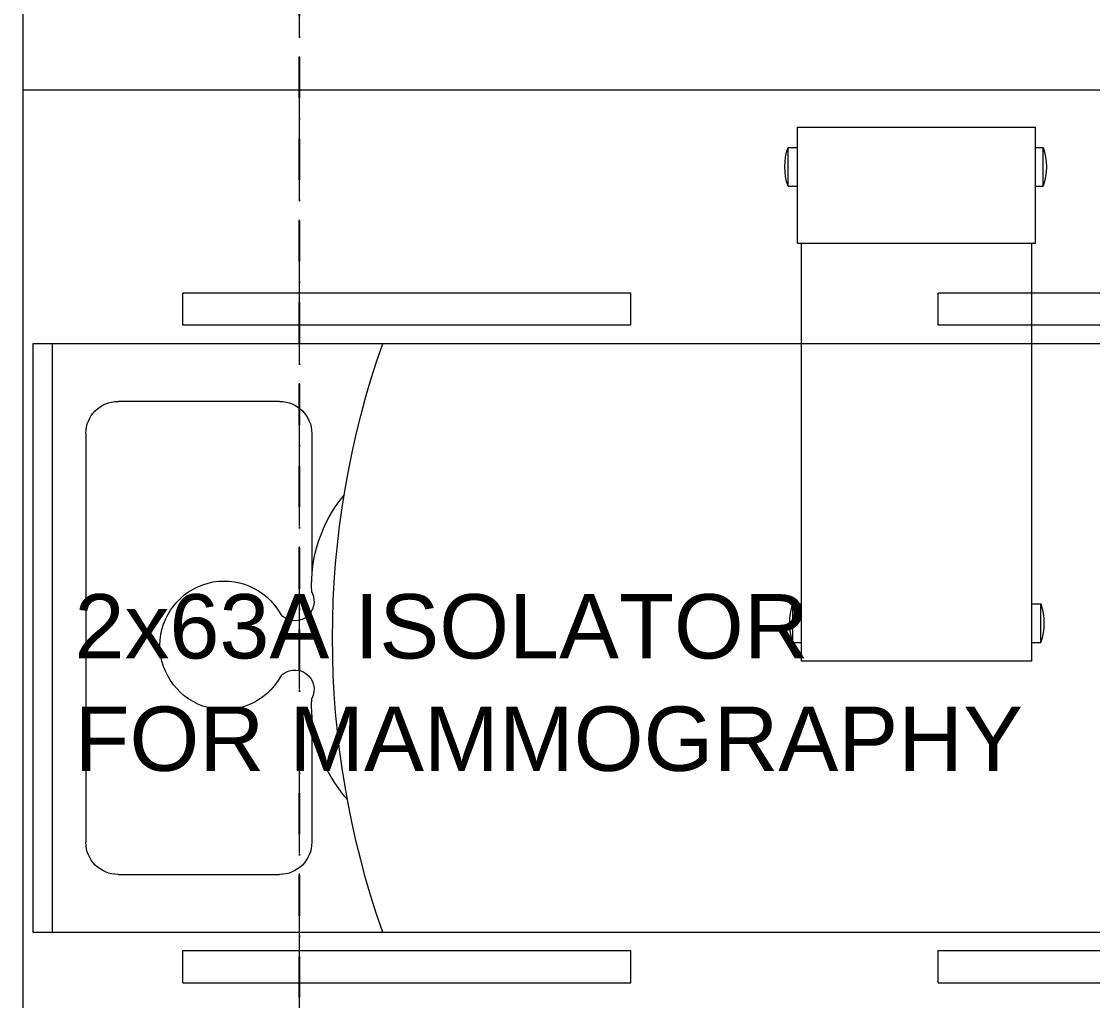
# Model space of a CAD drawing. Header units: millimetres. Extents: x 26027 to 581921, y 7230 to 233891.
# Drawn here: x 480366 to 482031, y 157648 to 159170 of the extents above; entities that cross this region are included whole.
import ezdxf

# ---------------------------------------------------------------- set-up
doc = ezdxf.new("R2010")
doc.units = ezdxf.units.MM
doc.header["$LTSCALE"] = 5
doc.linetypes.add('CENTER', pattern=[50.8, 31.75, -6.35, 6.35, -6.35])
doc.linetypes.add('DASHDOT', pattern=[25.4, 12.7, -6.35, 0, -6.35])
doc.layers.add('axes', color=252, linetype='Continuous')
for name, color, linetype, lineweight in [('E-ELEC-EQPM-2', 85, 'Continuous', 30), ('Medical Equipment and Furniture', 252, 'Continuous', 0), ('Medical Equipment and Furniture1', 252, 'Continuous', 5), ('Walls', 252, 'Continuous', 5)]:
    doc.layers.add(name, color=color, linetype=linetype, lineweight=lineweight)
doc.layers.add('E-POWR-IDEN _1-100_', color=7, linetype='Continuous', lineweight=30, true_color=0x4e7e3e)
doc.layers.add('EXF', color=7, linetype='Continuous', lineweight=30, true_color=0x4e7e3e)
doc.styles.add('Arial', font='arial.ttf', dxfattribs={"height": 245.883234})

# ---------------------------------------------------------------- blocks, each defined once
blk = doc.blocks.new('Hospital Bed')
at = {"layer": 'Medical Equipment and Furniture1'}
for p, q in [((38.338, -101.6315, 0), (38.338, -101.6815, 0)), ((38.338, -101.6315, 0), (39.0347, -101.6315, 0)), ((39.0347, -101.6315, 0), (39.0347, -101.6815, 0)), ((39.5123, -101.6315, 0), (40.209, -101.6315, 0)), ((39.5123, -101.6315, 0), (39.5123, -101.6815, 0)), ((38.338, -101.6815, 0), (39.0347, -101.6815, 0)), ((39.5123, -101.6815, 0), (40.209, -101.6815, 0)), ((38.105, -102.6245, 0), (38.105, -101.7101, 0)), ((38.105, -101.7101, 0), (40.4164, -101.7101, 0)), ((38.135, -102.6245, 0), (38.135, -101.7101, 0)), ((38.2374, -101.7997, 0), (38.4887, -101.7997, 0)), ((38.1874, -102.485, 0), (38.1874, -101.8497, 0)), ((38.5387, -102.0476, 0), (38.5387, -101.8497, 0)), ((38.5387, -102.485, 0), (38.5387, -102.264, 0)), ((38.4887, -102.535, 0), (38.2374, -102.535, 0)), ((40.4164, -102.6245, 0), (38.105, -102.6245, 0)), ((38.338, -102.6532, 0), (38.338, -102.7032, 0)), ((39.0347, -102.6532, 0), (38.338, -102.6532, 0)), ((39.0347, -102.6532, 0), (39.0347, -102.7032, 0)), ((40.209, -102.6532, 0), (39.5123, -102.6532, 0)), ((39.5123, -102.6532, 0), (39.5123, -102.7032, 0)), ((39.0347, -102.7032, 0), (38.338, -102.7032, 0)), ((40.209, -102.7032, 0), (39.5123, -102.7032, 0))]:
    blk.add_line(p, q, dxfattribs=at)
at = {"layer": 'Medical Equipment and Furniture1', "elevation": 0}
for points in [[(38.6489, -102.6245), (38.6489, -102.6245), (38.6489, -102.6245), (38.6489, -102.6245), (38.6489, -102.6245), (38.6489, -102.6245), (38.6489, -102.6245), (38.6489, -102.6245), (38.6489, -102.6245), (38.6489, -102.6245), (38.6489, -102.6245), (38.6489, -102.6245), (38.6489, -102.6245), (38.6489, -102.6245), (38.6489, -102.6245), (38.6489, -102.6245), (38.6489, -102.6245), (38.6489, -102.6245), (38.6489, -102.6245), (38.6489, -102.6245), (38.6489, -102.6245), (38.6489, -102.6245), (38.6489, -102.6245), (38.6489, -102.6245), (38.6489, -102.6245), (38.6489, -102.6245), (38.6489, -102.6245), (38.6489, -102.6245), (38.6489, -102.6245), (38.6489, -102.6245), (38.6489, -102.6245), (38.6489, -102.6245), (38.6489, -102.6245), (38.6489, -102.6245), (38.6489, -102.6245), (38.6489, -102.6245), (38.6489, -102.6245), (38.6489, -102.6245), (38.6489, -102.6245), (38.6489, -102.6245), (38.6489, -102.6245), (38.6489, -102.6245), (38.6489, -102.6245), (38.6489, -102.6245), (38.6489, -102.6245), (38.6489, -102.6245), (38.6489, -102.6245), (38.6489, -102.6245), (38.6489, -102.6245), (38.6489, -102.6245), (38.6489, -102.6245), (38.6489, -102.6245), (38.6489, -102.6245), (38.6489, -102.6245), (38.6489, -102.6245), (38.6489, -102.6245), (38.6489, -102.6245), (38.6489, -102.6245), (38.6489, -102.6245), (38.6489, -102.6245), (38.6489, -102.6245), (38.6489, -102.6245), (38.6489, -102.6245), (38.6489, -102.6245), (38.6489, -102.6245), (38.6489, -102.6245), (38.6489, -102.6245), (38.6489, -102.6245), (38.6489, -102.6245), (38.6489, -102.6245), (38.6489, -102.6245), (38.6489, -102.6245), (38.6489, -102.6245), (38.6489, -102.6245), (38.6489, -102.6245), (38.6489, -102.6245), (38.6489, -102.6245), (38.6489, -102.6245), (38.6489, -102.6245), (38.6489, -102.6245), (38.6489, -102.6245), (38.6489, -102.6245), (38.6489, -102.6245), (38.6489, -102.6245), (38.6489, -102.6245), (38.6489, -102.6245), (38.6489, -102.6245), (38.6489, -102.6245), (38.6489, -102.6245), (38.6489, -102.6245), (38.6489, -102.6245), (38.6489, -102.6245), (38.6489, -102.6245), (38.6489, -102.6245), (38.6489, -102.6245), (38.6489, -102.6245), (38.6489, -102.6245), (38.6489, -102.6245), (38.6489, -102.6245), (38.6489, -102.6245), (38.6489, -102.6245), (38.6489, -102.6245), (38.6489, -102.6245), (38.6489, -102.6245), (38.6489, -102.6245), (38.6489, -102.6245), (38.6489, -102.6245), (38.6489, -102.6245), (38.6489, -102.6245), (38.6489, -102.6245), (38.6489, -102.6245), (38.6489, -102.6245), (38.6489, -102.6245), (38.6489, -102.6245), (38.6489, -102.6245), (38.6489, -102.6245), (38.6489, -102.6245), (38.6489, -102.6245), (38.6489, -102.6245), (38.6489, -102.6245), (38.6489, -102.6245), (38.6489, -102.6245), (38.6489, -102.6245), (38.6489, -102.6245), (38.6489, -102.6245), (38.6489, -102.6245), (38.6489, -102.6245), (38.6489, -102.6245), (38.6489, -102.6245), (38.6489, -102.6245), (38.6489, -102.6245), (38.6489, -102.6245), (38.6489, -102.6245), (38.6489, -102.6245), (38.6489, -102.6245), (38.6489, -102.6245), (38.6489, -102.6245), (38.6489, -102.6245), (38.6489, -102.6245), (38.6489, -102.6245), (38.6489, -102.6245), (38.6489, -102.6245), (38.6489, -102.6245), (38.6489, -102.6245), (38.6489, -102.6245), (38.6489, -102.6245), (38.6489, -102.6245), (38.6489, -102.6245), (38.6489, -102.6245), (38.6489, -102.6245), (38.6489, -102.6245), (38.6489, -102.6245), (38.6489, -102.6245), (38.6489, -102.6245), (38.6489, -102.6245), (38.6489, -102.6245), (38.6489, -102.6245), (38.6489, -102.6245), (38.6489, -102.6245), (38.6489, -102.6245), (38.6489, -102.6245), (38.6489, -102.6245), (38.6489, -102.6245), (38.6489, -102.6245), (38.6489, -102.6245), (38.6489, -102.6245), (38.6489, -102.6245), (38.6489, -102.6245), (38.6489, -102.6245), (38.6489, -102.6245), (38.6489, -102.6245), (38.6489, -102.6245), (38.6489, -102.6245), (38.6489, -102.6245), (38.6489, -102.6245), (38.6489, -102.6245), (38.6489, -102.6245), (38.6489, -102.6245), (38.6489, -102.6245), (38.6489, -102.6245), (38.6489, -102.6245), (38.6489, -102.6245), (38.6489, -102.6245), (38.6489, -102.6245), (38.6489, -102.6245), (38.6489, -102.6245), (38.6489, -102.6245), (38.6489, -102.6245), (38.6489, -102.6245), (38.6489, -102.6245), (38.6489, -102.6245), (38.6489, -102.6245), (38.6489, -102.6245), (38.6489, -102.6245), (38.6489, -102.6245), (38.6489, -102.6245), (38.6489, -102.6245), (38.6489, -102.6245), (38.6489, -102.6245), (38.6489, -102.6245), (38.6489, -102.6245), (38.6489, -102.6245), (38.6489, -102.6245), (38.6489, -102.6245), (38.6489, -102.6245), (38.6489, -102.6245), (38.6489, -102.6245), (38.6489, -102.6245), (38.6489, -102.6245), (38.6489, -102.6245), (38.6489, -102.6245), (38.6489, -102.6245), (38.6489, -102.6245), (38.6489, -102.6245), (38.6489, -102.6245), (38.6489, -102.6245), (38.6489, -102.6245), (38.6489, -102.6245), (38.6489, -102.6245)], [(38.6489, -102.6245), (38.6489, -102.6245), (38.6489, -102.6245), (38.6489, -102.6245), (38.6489, -102.6245), (38.6489, -102.6245), (38.6489, -102.6245), (38.6489, -102.6245), (38.6489, -102.6245), (38.6489, -102.6245), (38.6489, -102.6245), (38.6489, -102.6245), (38.6489, -102.6245), (38.6489, -102.6245), (38.6489, -102.6245), (38.6489, -102.6245), (38.6489, -102.6245), (38.6489, -102.6245), (38.6489, -102.6245), (38.6489, -102.6245), (38.6489, -102.6245), (38.6489, -102.6245), (38.6489, -102.6245), (38.6489, -102.6245), (38.6489, -102.6245), (38.6489, -102.6245), (38.6489, -102.6245), (38.6489, -102.6245), (38.6489, -102.6245), (38.6489, -102.6245), (38.6489, -102.6245), (38.6489, -102.6245), (38.6489, -102.6245), (38.6489, -102.6245), (38.6489, -102.6245), (38.6489, -102.6245), (38.6489, -102.6245), (38.6489, -102.6245), (38.6489, -102.6245), (38.6489, -102.6245), (38.6489, -102.6245), (38.6489, -102.6245), (38.6489, -102.6245), (38.6489, -102.6245), (38.6489, -102.6245), (38.6489, -102.6245), (38.6489, -102.6245), (38.6489, -102.6245), (38.6489, -102.6245), (38.6489, -102.6245), (38.6489, -102.6245), (38.6489, -102.6245), (38.6489, -102.6245), (38.6489, -102.6245), (38.6489, -102.6245), (38.6489, -102.6245), (38.6489, -102.6245), (38.6489, -102.6245), (38.6489, -102.6245), (38.6489, -102.6245), (38.6489, -102.6245), (38.6489, -102.6245), (38.6489, -102.6245), (38.6489, -102.6245), (38.6489, -102.6245), (38.6489, -102.6245), (38.6489, -102.6245), (38.6489, -102.6245), (38.6489, -102.6245), (38.6489, -102.6245), (38.6489, -102.6245), (38.6489, -102.6245), (38.6489, -102.6245), (38.6489, -102.6245), (38.6489, -102.6245), (38.6489, -102.6245), (38.6489, -102.6245), (38.6489, -102.6245), (38.6489, -102.6245), (38.6489, -102.6245), (38.6489, -102.6245), (38.6489, -102.6245), (38.6489, -102.6245), (38.6489, -102.6245), (38.6489, -102.6245), (38.6489, -102.6245), (38.6489, -102.6245), (38.6489, -102.6245), (38.6489, -102.6245), (38.6489, -102.6245), (38.6489, -102.6245), (38.6489, -102.6245), (38.6489, -102.6245), (38.6489, -102.6245), (38.6489, -102.6245), (38.6489, -102.6245), (38.6489, -102.6245), (38.6489, -102.6245), (38.6489, -102.6245), (38.6489, -102.6245), (38.6489, -102.6245), (38.6489, -102.6245), (38.6489, -102.6245), (38.6489, -102.6245), (38.6489, -102.6245), (38.6489, -102.6245), (38.6489, -102.6245), (38.6489, -102.6245), (38.6489, -102.6245), (38.6489, -102.6245), (38.6489, -102.6245), (38.6489, -102.6245), (38.6489, -102.6245), (38.6489, -102.6245), (38.6489, -102.6245), (38.6489, -102.6245), (38.6489, -102.6245), (38.6489, -102.6245), (38.6489, -102.6245), (38.6489, -102.6245), (38.6489, -102.6245), (38.6489, -102.6245), (38.6489, -102.6245), (38.6489, -102.6245), (38.6489, -102.6245), (38.6489, -102.6245), (38.6489, -102.6245), (38.6489, -102.6245), (38.6489, -102.6245), (38.6489, -102.6245), (38.6489, -102.6245), (38.6489, -102.6245), (38.6489, -102.6245), (38.6489, -102.6245), (38.6489, -102.6245), (38.6489, -102.6245), (38.6489, -102.6245), (38.6489, -102.6245), (38.6489, -102.6245), (38.6489, -102.6245), (38.6489, -102.6245), (38.6489, -102.6245), (38.6489, -102.6245), (38.6489, -102.6245), (38.6489, -102.6245), (38.6489, -102.6245), (38.6489, -102.6245), (38.6489, -102.6245), (38.6489, -102.6245), (38.6489, -102.6245), (38.6489, -102.6245), (38.6489, -102.6245), (38.6489, -102.6245), (38.6489, -102.6245), (38.6489, -102.6245), (38.6489, -102.6245), (38.6489, -102.6245), (38.6489, -102.6245), (38.6489, -102.6245), (38.6489, -102.6245), (38.6489, -102.6245), (38.6489, -102.6245), (38.6489, -102.6245), (38.6489, -102.6245), (38.6489, -102.6245), (38.6489, -102.6245), (38.6489, -102.6245), (38.6489, -102.6245), (38.6489, -102.6245), (38.6489, -102.6245), (38.6489, -102.6245), (38.6489, -102.6245), (38.6489, -102.6245), (38.6489, -102.6245), (38.6489, -102.6245), (38.6489, -102.6245), (38.6489, -102.6245), (38.6489, -102.6245), (38.6489, -102.6245), (38.6489, -102.6245), (38.6489, -102.6245), (38.6489, -102.6245), (38.6489, -102.6245), (38.6489, -102.6245), (38.6489, -102.6245), (38.6489, -102.6245), (38.6489, -102.6245), (38.6489, -102.6245), (38.6489, -102.6245), (38.6489, -102.6245), (38.6489, -102.6245), (38.6489, -102.6245), (38.6489, -102.6245), (38.6489, -102.6245), (38.6489, -102.6245), (38.6489, -102.6245), (38.6489, -102.6245), (38.6489, -102.6245), (38.6489, -102.6245), (38.6489, -102.6245), (38.6489, -102.6245), (38.6489, -102.6245), (38.6489, -102.6245), (38.6489, -102.6245), (38.6489, -102.6245), (38.6489, -102.6245), (38.6489, -102.6245), (38.6489, -102.6245), (38.6489, -102.6245), (38.6489, -102.6245), (38.6489, -102.6245), (38.6489, -102.6245), (38.6489, -102.6245), (38.6489, -102.6245)], [(38.6489, -102.6245), (38.6489, -102.6245), (38.6489, -102.6245), (38.6489, -102.6245), (38.6489, -102.6245), (38.6489, -102.6245), (38.6489, -102.6245), (38.6489, -102.6245), (38.6489, -102.6245), (38.6489, -102.6245), (38.6489, -102.6245), (38.6489, -102.6245), (38.6489, -102.6245), (38.6489, -102.6245), (38.6489, -102.6245), (38.6489, -102.6245), (38.6489, -102.6245), (38.6489, -102.6245), (38.6489, -102.6245), (38.6489, -102.6245), (38.6489, -102.6245), (38.6489, -102.6245), (38.6489, -102.6245), (38.6489, -102.6245), (38.6489, -102.6245), (38.6489, -102.6245), (38.6489, -102.6245), (38.6489, -102.6245), (38.6489, -102.6245), (38.6489, -102.6245), (38.6489, -102.6245), (38.6489, -102.6245), (38.6489, -102.6245), (38.6489, -102.6245), (38.6489, -102.6245), (38.6489, -102.6245), (38.6489, -102.6245), (38.6489, -102.6245), (38.6489, -102.6245), (38.6489, -102.6245), (38.6489, -102.6245), (38.6489, -102.6245), (38.6489, -102.6245), (38.6489, -102.6245), (38.6489, -102.6245), (38.6489, -102.6245), (38.6489, -102.6245), (38.6489, -102.6245), (38.6489, -102.6245), (38.6489, -102.6245), (38.6489, -102.6245), (38.6489, -102.6245), (38.6489, -102.6245), (38.6489, -102.6245), (38.6489, -102.6245), (38.6489, -102.6245), (38.6489, -102.6245), (38.6489, -102.6245), (38.6489, -102.6245), (38.6489, -102.6245), (38.6489, -102.6245), (38.6489, -102.6245), (38.6489, -102.6245), (38.6489, -102.6245), (38.6489, -102.6245), (38.6489, -102.6245), (38.6489, -102.6245), (38.6489, -102.6245), (38.6489, -102.6245), (38.6489, -102.6245), (38.6489, -102.6245), (38.6489, -102.6245), (38.6489, -102.6245), (38.6489, -102.6245), (38.6489, -102.6245), (38.6489, -102.6245), (38.6489, -102.6245), (38.6489, -102.6245), (38.6489, -102.6245), (38.6489, -102.6245), (38.6489, -102.6245), (38.6489, -102.6245), (38.6489, -102.6245), (38.6489, -102.6245), (38.6489, -102.6245), (38.6489, -102.6245), (38.6489, -102.6245), (38.6489, -102.6245), (38.6489, -102.6245), (38.6489, -102.6245), (38.6489, -102.6245), (38.6489, -102.6245), (38.6489, -102.6245), (38.6489, -102.6245), (38.6489, -102.6245), (38.6489, -102.6245), (38.6489, -102.6245), (38.6489, -102.6245), (38.6489, -102.6245), (38.6489, -102.6245), (38.6489, -102.6245), (38.6489, -102.6245), (38.6489, -102.6245), (38.6489, -102.6245), (38.6489, -102.6245), (38.6489, -102.6245), (38.6489, -102.6245), (38.6489, -102.6245), (38.6489, -102.6245), (38.6489, -102.6245), (38.6489, -102.6245), (38.6489, -102.6245), (38.6489, -102.6245), (38.6489, -102.6245), (38.6489, -102.6245), (38.6489, -102.6245), (38.6489, -102.6245), (38.6489, -102.6245), (38.6489, -102.6245), (38.6489, -102.6245), (38.6489, -102.6245), (38.6489, -102.6245), (38.6489, -102.6245), (38.6489, -102.6245), (38.6489, -102.6245), (38.6489, -102.6245), (38.6489, -102.6245), (38.6489, -102.6245), (38.6489, -102.6245), (38.6489, -102.6245), (38.6489, -102.6245), (38.6489, -102.6245), (38.6489, -102.6245), (38.6489, -102.6245), (38.6489, -102.6245), (38.6489, -102.6245), (38.6489, -102.6245), (38.6489, -102.6245), (38.6489, -102.6245), (38.6489, -102.6245), (38.6489, -102.6245), (38.6489, -102.6245), (38.6489, -102.6245), (38.6489, -102.6245), (38.6489, -102.6245), (38.6489, -102.6245), (38.6489, -102.6245), (38.6489, -102.6245), (38.6489, -102.6245), (38.6489, -102.6245), (38.6489, -102.6245), (38.6489, -102.6245), (38.6489, -102.6245), (38.6489, -102.6245), (38.6489, -102.6245), (38.6489, -102.6245), (38.6489, -102.6245), (38.6489, -102.6245), (38.6489, -102.6245), (38.6489, -102.6245), (38.6489, -102.6245), (38.6489, -102.6245), (38.6489, -102.6245), (38.6489, -102.6245), (38.6489, -102.6245), (38.6489, -102.6245), (38.6489, -102.6245), (38.6489, -102.6245), (38.6489, -102.6245), (38.6489, -102.6245), (38.6489, -102.6245), (38.6489, -102.6245), (38.6489, -102.6245), (38.6489, -102.6245), (38.6489, -102.6245), (38.6489, -102.6245), (38.6489, -102.6245), (38.6489, -102.6245), (38.6489, -102.6245), (38.6489, -102.6245), (38.6489, -102.6245), (38.6489, -102.6245), (38.6489, -102.6245), (38.6489, -102.6245), (38.6489, -102.6245), (38.6489, -102.6245), (38.6489, -102.6245), (38.6489, -102.6245), (38.6489, -102.6245), (38.6489, -102.6245), (38.6489, -102.6245), (38.6489, -102.6245), (38.6489, -102.6245), (38.6489, -102.6245), (38.6489, -102.6245), (38.6489, -102.6245), (38.6489, -102.6245), (38.6489, -102.6245), (38.6489, -102.6245), (38.6489, -102.6245), (38.6489, -102.6245), (38.6489, -102.6245), (38.6489, -102.6245), (38.6489, -102.6245), (38.6489, -102.6245), (38.6489, -102.6245), (38.6489, -102.6245), (38.6489, -102.6245), (38.6489, -102.6245), (38.6489, -102.6245), (38.6489, -102.6245), (38.6489, -102.6245), (38.6489, -102.6245), (38.6489, -102.6245), (38.6489, -102.6245), (38.6489, -102.6245), (38.6489, -102.6245), (38.6489, -102.6245), (38.6489, -102.6245), (38.6489, -102.6245), (38.6489, -102.6245), (38.6489, -102.6245), (38.6489, -102.6245), (38.6489, -102.6245), (38.6489, -102.6245), (38.6489, -102.6245), (38.6489, -102.6245), (38.6489, -102.6245), (38.6489, -102.6245), (38.6489, -102.6245), (38.6489, -102.6245), (38.6489, -102.6245), (38.6489, -102.6245), (38.6489, -102.6245), (38.6489, -102.6245), (38.6489, -102.6245), (38.6489, -102.6245), (38.6489, -102.6245), (38.6489, -102.6245), (38.6489, -102.6245), (38.6489, -102.6245), (38.6489, -102.6245), (38.6489, -102.6245), (38.6489, -102.6245), (38.6489, -102.6245), (38.6489, -102.6245), (38.6489, -102.6245), (38.6489, -102.6245), (38.6489, -102.6245), (38.6489, -102.6245), (38.6489, -102.6245), (38.6489, -102.6245), (38.6489, -102.6245), (38.6489, -102.6245), (38.6489, -102.6245), (38.6489, -102.6245), (38.6489, -102.6245), (38.6489, -102.6245), (38.6489, -102.6245), (38.6489, -102.6245), (38.6489, -102.6245), (38.6489, -102.6245), (38.6489, -102.6245), (38.6489, -102.6245), (38.6489, -102.6245), (38.6489, -102.6245), (38.6489, -102.6245), (38.6489, -102.6245), (38.6489, -102.6245), (38.6489, -102.6245), (38.6489, -102.6245), (38.6489, -102.6245), (38.6489, -102.6245), (38.6489, -102.6245), (38.6489, -102.6245), (38.6489, -102.6245), (38.6489, -102.6245)]]:
    blk.add_lwpolyline(points, close=True, dxfattribs=at)
for points in [[(38.6489, -102.6245), (38.6489, -102.6245), (38.6489, -102.6245), (38.6489, -102.6245), (38.6489, -102.6245), (38.6489, -102.6245), (38.6489, -102.6245), (38.6489, -102.6245)], [(38.6489, -102.6245), (38.6489, -102.6245), (38.6489, -102.6245), (38.6489, -102.6245), (38.6489, -102.6245), (38.6489, -102.6245), (38.6489, -102.6245), (38.6489, -102.6245), (38.6489, -102.6245), (38.6489, -102.6245), (38.6489, -102.6245), (38.6489, -102.6245), (38.6489, -102.6245), (38.6489, -102.6245), (38.6489, -102.6245), (38.6489, -102.6245), (38.6489, -102.6245), (38.6489, -102.6245), (38.6489, -102.6245), (38.6489, -102.6245), (38.6489, -102.6245), (38.6489, -102.6245), (38.6489, -102.6245), (38.6489, -102.6245), (38.6489, -102.6245), (38.6489, -102.6245), (38.6489, -102.6245), (38.6489, -102.6245), (38.6489, -102.6245), (38.6489, -102.6245), (38.6489, -102.6245), (38.6489, -102.6245), (38.6489, -102.6245), (38.6489, -102.6245), (38.6489, -102.6245), (38.6489, -102.6245), (38.6489, -102.6245), (38.6489, -102.6245), (38.6489, -102.6245), (38.6489, -102.6245), (38.6489, -102.6245), (38.6489, -102.6245), (38.6489, -102.6245), (38.6489, -102.6245), (38.6489, -102.6245), (38.6489, -102.6245), (38.6489, -102.6245), (38.6489, -102.6245), (38.6489, -102.6245), (38.6489, -102.6245), (38.6489, -102.6245), (38.6489, -102.6245), (38.6489, -102.6245), (38.6489, -102.6245), (38.6489, -102.6245), (38.6489, -102.6245), (38.6489, -102.6245), (38.6489, -102.6245), (38.6489, -102.6245), (38.6489, -102.6245), (38.6489, -102.6245), (38.6489, -102.6245), (38.6489, -102.6245), (38.6489, -102.6245), (38.6489, -102.6245), (38.6489, -102.6245), (38.6489, -102.6245), (38.6489, -102.6245), (38.6489, -102.6245), (38.6489, -102.6245), (38.6489, -102.6245), (38.6489, -102.6245), (38.6489, -102.6245), (38.6489, -102.6245), (38.6489, -102.6245), (38.6489, -102.6245), (38.6489, -102.6245), (38.6489, -102.6245), (38.6489, -102.6245), (38.6489, -102.6245), (38.6489, -102.6245), (38.6489, -102.6245), (38.6489, -102.6245), (38.6489, -102.6245), (38.6489, -102.6245), (38.6489, -102.6245), (38.6489, -102.6245), (38.6489, -102.6245), (38.6489, -102.6245), (38.6489, -102.6245), (38.6489, -102.6245), (38.6489, -102.6245), (38.6489, -102.6245), (38.6489, -102.6245), (38.6489, -102.6245), (38.6489, -102.6245), (38.6489, -102.6245), (38.6489, -102.6245), (38.6489, -102.6245), (38.6489, -102.6245), (38.6489, -102.6245), (38.6489, -102.6245), (38.6489, -102.6245), (38.6489, -102.6245), (38.6489, -102.6245), (38.6489, -102.6245), (38.6489, -102.6245), (38.6489, -102.6245), (38.6489, -102.6245), (38.6489, -102.6245), (38.6489, -102.6245)], [(38.6489, -102.6245), (38.6489, -102.6245), (38.6489, -102.6245), (38.6489, -102.6245), (38.6489, -102.6245), (38.6489, -102.6245), (38.6489, -102.6245), (38.6489, -102.6245), (38.6489, -102.6245), (38.6489, -102.6245), (38.6489, -102.6245), (38.6489, -102.6245), (38.6489, -102.6245), (38.6489, -102.6245), (38.6489, -102.6245), (38.6489, -102.6245), (38.6489, -102.6245)], [(38.6489, -102.6245), (38.6489, -102.6245), (38.6489, -102.6245), (38.6489, -102.6245), (38.6489, -102.6245), (38.6489, -102.6245), (38.6489, -102.6245)], [(38.6489, -102.6245), (38.6489, -102.6245), (38.6489, -102.6245), (38.6489, -102.6245), (38.6489, -102.6245), (38.6489, -102.6245), (38.6489, -102.6245), (38.6489, -102.6245), (38.6489, -102.6245), (38.6489, -102.6245), (38.6489, -102.6245), (38.6489, -102.6245)], [(38.6489, -102.6245), (38.6489, -102.6245), (38.6489, -102.6245), (38.6489, -102.6245), (38.6489, -102.6245), (38.6489, -102.6245), (38.6489, -102.6245), (38.6489, -102.6245), (38.6489, -102.6245), (38.6489, -102.6245), (38.6489, -102.6245), (38.6489, -102.6245), (38.6489, -102.6245), (38.6489, -102.6245), (38.6489, -102.6245), (38.6489, -102.6245), (38.6489, -102.6245), (38.6489, -102.6245), (38.6489, -102.6245), (38.6489, -102.6245), (38.6489, -102.6245), (38.6489, -102.6245), (38.6489, -102.6245), (38.6489, -102.6245), (38.6489, -102.6245), (38.6489, -102.6245), (38.6489, -102.6245), (38.6489, -102.6245), (38.6489, -102.6245), (38.6489, -102.6245), (38.6489, -102.6245), (38.6489, -102.6245), (38.6489, -102.6245), (38.6489, -102.6245), (38.6489, -102.6245), (38.6489, -102.6245), (38.6489, -102.6245), (38.6489, -102.6245), (38.6489, -102.6245), (38.6489, -102.6245), (38.6489, -102.6245), (38.6489, -102.6245), (38.6489, -102.6245), (38.6489, -102.6245), (38.6489, -102.6245), (38.6489, -102.6245), (38.6489, -102.6245), (38.6489, -102.6245), (38.6489, -102.6245), (38.6489, -102.6245), (38.6489, -102.6245), (38.6489, -102.6245), (38.6489, -102.6245), (38.6489, -102.6245), (38.6489, -102.6245), (38.6489, -102.6245), (38.6489, -102.6245), (38.6489, -102.6245), (38.6489, -102.6245), (38.6489, -102.6245), (38.6489, -102.6245), (38.6489, -102.6245), (38.6489, -102.6245), (38.6489, -102.6245), (38.6489, -102.6245), (38.6489, -102.6245), (38.6489, -102.6245), (38.6489, -102.6245), (38.6489, -102.6245), (38.6489, -102.6245), (38.6489, -102.6245), (38.6489, -102.6245), (38.6489, -102.6245), (38.6489, -102.6245), (38.6489, -102.6245), (38.6489, -102.6245), (38.6489, -102.6245), (38.6489, -102.6245), (38.6489, -102.6245), (38.6489, -102.6245), (38.6489, -102.6245), (38.6489, -102.6245), (38.6489, -102.6245), (38.6489, -102.6245), (38.6489, -102.6245), (38.6489, -102.6245), (38.6489, -102.6245), (38.6489, -102.6245), (38.6489, -102.6245)], [(38.6489, -102.6245), (38.6489, -102.6245), (38.6489, -102.6245), (38.6489, -102.6245), (38.6489, -102.6245), (38.6489, -102.6245), (38.6489, -102.6245), (38.6489, -102.6245), (38.6489, -102.6245), (38.6489, -102.6245), (38.6489, -102.6245), (38.6489, -102.6245), (38.6489, -102.6245), (38.6489, -102.6245), (38.6489, -102.6245), (38.6489, -102.6245), (38.6489, -102.6245), (38.6489, -102.6245), (38.6489, -102.6245), (38.6489, -102.6245), (38.6489, -102.6245), (38.6489, -102.6245), (38.6489, -102.6245), (38.6489, -102.6245), (38.6489, -102.6245), (38.6489, -102.6245), (38.6489, -102.6245), (38.6489, -102.6245), (38.6489, -102.6245), (38.6489, -102.6245), (38.6489, -102.6245), (38.6489, -102.6245), (38.6489, -102.6245), (38.6489, -102.6245), (38.6489, -102.6245), (38.6489, -102.6245), (38.6489, -102.6245), (38.6489, -102.6245), (38.6489, -102.6245), (38.6489, -102.6245), (38.6489, -102.6245), (38.6489, -102.6245), (38.6489, -102.6245), (38.6489, -102.6245), (38.6489, -102.6245), (38.6489, -102.6245), (38.6489, -102.6245), (38.6489, -102.6245), (38.6489, -102.6245), (38.6489, -102.6245), (38.6489, -102.6245), (38.6489, -102.6245), (38.6489, -102.6245), (38.6489, -102.6245)], [(38.6489, -102.6245), (38.6489, -102.6245), (38.6489, -102.6245), (38.6489, -102.6245), (38.6489, -102.6245), (38.6489, -102.6245), (38.6489, -102.6245), (38.6489, -102.6245), (38.6489, -102.6245), (38.6489, -102.6245)], [(38.6489, -102.6245), (38.6489, -102.6245), (38.6489, -102.6245), (38.6489, -102.6245), (38.6489, -102.6245), (38.6489, -102.6245), (38.6489, -102.6245), (38.6489, -102.6245), (38.6489, -102.6245), (38.6489, -102.6245)], [(38.6489, -102.6245), (38.6489, -102.6245), (38.6489, -102.6245), (38.6489, -102.6245), (38.6489, -102.6245), (38.6489, -102.6245), (38.6489, -102.6245), (38.6489, -102.6245), (38.6489, -102.6245), (38.6489, -102.6245), (38.6489, -102.6245), (38.6489, -102.6245), (38.6489, -102.6245), (38.6489, -102.6245), (38.6489, -102.6245)], [(38.6489, -102.6245), (38.6489, -102.6245), (38.6489, -102.6245), (38.6489, -102.6245), (38.6489, -102.6245), (38.6489, -102.6245), (38.6489, -102.6245), (38.6489, -102.6245), (38.6489, -102.6245), (38.6489, -102.6245)], [(38.6489, -102.6245), (38.6489, -102.6245), (38.6489, -102.6245), (38.6489, -102.6245), (38.6489, -102.6245), (38.6489, -102.6245), (38.6489, -102.6245)], [(38.6489, -102.6245), (38.6489, -102.6245), (38.6489, -102.6245), (38.6489, -102.6245), (38.6489, -102.6245), (38.6489, -102.6245), (38.6489, -102.6245), (38.6489, -102.6245), (38.6489, -102.6245), (38.6489, -102.6245)], [(38.6489, -102.6245), (38.6489, -102.6245), (38.6489, -102.6245), (38.6489, -102.6245), (38.6489, -102.6245), (38.6489, -102.6245), (38.6489, -102.6245), (38.6489, -102.6245), (38.6489, -102.6245), (38.6489, -102.6245), (38.6489, -102.6245), (38.6489, -102.6245), (38.6489, -102.6245), (38.6489, -102.6245), (38.6489, -102.6245), (38.6489, -102.6245), (38.6489, -102.6245), (38.6489, -102.6245)], [(38.6489, -102.6245), (38.6489, -102.6245), (38.6489, -102.6245), (38.6489, -102.6245), (38.6489, -102.6245), (38.6489, -102.6245), (38.6489, -102.6245), (38.6489, -102.6245), (38.6489, -102.6245)]]:
    blk.add_lwpolyline(points, dxfattribs=at)
at = {"layer": 'Medical Equipment and Furniture1'}
for centre, radius, start, end in [((39.9488, -102.1673, 0), 1.378, 160.6222, 199.3778), ((38.2374, -101.8497, 0), 0.05, 90, 180), ((38.4887, -101.8497, 0), 0.05, 0, 90), ((38.7578, -102.0625, 0), 0.2195, 138.2973, 182.816), ((38.4026, -102.1558, 0), 0.1, 29.3037, 330.6963), ((38.5126, -102.0878, 0), 0.0297, 220.0437, 29.1003), ((38.5126, -102.2238, 0), 0.0297, 330.8997, 139.9563), ((38.7578, -102.2491, 0), 0.2195, 177.184, 219.6878), ((38.2374, -102.485, 0), 0.05, 180, 270), ((38.4887, -102.485, 0), 0.05, 270, 0)]:
    blk.add_arc(centre, radius, start, end, dxfattribs=at)
blk = doc.blocks.new('HF13963-P')
at = {"layer": 'Medical Equipment and Furniture1'}
for p, q in [((0.18, 0.185), (0, 0.185)), ((0, 0.185), (0, -0.185)), ((0.0915, 0.1995), (0.0315, 0.1995)), ((0.0315, 0.1995), (0.0315, 0.185)), ((0.0915, 0.1995), (0.0915, 0.185)), ((0.18, 0.185), (0.18, -0.185)), ((0.8007, 0.1919), (0.7407, 0.1919)), ((0.7407, 0.1919), (0.7407, 0.1788)), ((0.8007, 0.1919), (0.8007, 0.1788)), ((0.83, 0.1788), (0.18, 0.1788)), ((0.83, -0.1788), (0.83, 0.1788)), ((0.18, -0.1788), (0.83, -0.1788)), ((0.7407, -0.1788), (0.7407, -0.1933)), ((0.8007, -0.1788), (0.8007, -0.1933)), ((0.18, -0.185), (0, -0.185)), ((0.0315, -0.185), (0.0315, -0.1971)), ((0.0915, -0.1971), (0.0315, -0.1971)), ((0.0915, -0.185), (0.0915, -0.1971)), ((0.8007, -0.1933), (0.7407, -0.1933))]:
    blk.add_line(p, q, dxfattribs=at)
for centre, start, end in [((0.0615, 0.112), 71.0754, 108.9246), ((0.7707, 0.1044), 71.0754, 108.9246), ((0.0615, -0.1096), 251.0754, 288.9246), ((0.7707, -0.1058), 251.0754, 288.9246)]:
    blk.add_arc(centre, 0.0925, start, end, dxfattribs=at)

msp = doc.modelspace()

# ---------------------------------------------------------------- hatches: boundary and pattern name
at = {"layer": 'E-ELEC-EQPM-2'}
h = msp.add_hatch(dxfattribs=at)
h.set_pattern_fill('CROSS', color=85, scale=10)
h.set_pattern_definition([(0, (368880, 104830), (63.5, 63.5), [31.75, -95.25]), (90, (368895.875, 104814.125), (-63.5, 63.5), [31.75, -95.25])])
edge = h.paths.add_edge_path()
edge.add_line((457685.6, 145694.3), (457685.6, 152806.1))
edge.add_line((457685.6, 152806.1), (462487.4, 152806.1))
edge.add_line((462487.4, 152806.1), (462487.4, 145900.9))
edge.add_line((462487.4, 145900.9), (462587.4, 145901.1))
edge.add_line((462587.4, 145901.1), (462587.4, 152806.1))
edge.add_line((462587.4, 152806.1), (464555.9, 152806.1))
edge.add_line((464555.9, 152806.1), (469284.4, 152806.1))
edge.add_line((469284.4, 152806.1), (471903.7, 152806.1))
edge.add_line((471903.7, 152806.1), (471903.7, 142653.2))
edge.add_line((471903.7, 142653.2), (478231.4, 142645.9))
edge.add_line((478231.4, 142645.9), (478231.4, 142845.2))
edge.add_line((478231.4, 142845.2), (472503.7, 142845.2))
edge.add_line((472503.7, 142845.2), (472503.7, 157840))
edge.add_line((472503.7, 157840), (472504, 159009.2))
edge.add_line((472504, 159009.2), (479768.6, 159009.2))
edge.add_line((479768.6, 159009.2), (479768.6, 159109.2))
edge.add_line((479768.6, 159109.2), (472503.7, 159109.2))
edge.add_line((472503.7, 159109.2), (472503.7, 169315.6))
edge.add_line((472503.7, 169315.6), (478921.1, 169315.6))
edge.add_line((478921.1, 169315.6), (484286.4, 169315.6))
edge.add_line((484286.4, 169315.6), (484286.4, 166351.2))
edge.add_line((484286.4, 166351.2), (484486.4, 166351.2))
edge.add_line((484486.4, 166351.2), (484486.4, 169515.6))
edge.add_line((484486.4, 169515.6), (479083.8, 169515.6))
edge.add_line((479083.8, 169515.6), (479083.8, 190946.9))
edge.add_line((479083.8, 190946.9), (479083.8, 191341.6))
edge.add_line((479083.8, 191341.6), (478883.8, 191341.6))
edge.add_line((478883.8, 191341.6), (478883.8, 195124.3))
edge.add_line((478883.8, 195124.3), (477262.4, 195124.3))
edge.add_line((477262.4, 195124.3), (477262.4, 205421.2))
edge.add_line((477262.4, 205421.2), (474368, 205421.2))
edge.add_line((474368, 205421.2), (469356.9, 205421.2))
edge.add_line((469356.9, 205421.2), (469256.9, 205421.2))
edge.add_line((469256.9, 205421.2), (469256.9, 204391.3))
edge.add_line((469256.9, 204391.3), (469856.9, 204391.3))
edge.add_line((469856.9, 204391.3), (469856.9, 204821.2))
edge.add_line((469856.9, 204821.2), (471179.3, 204821.2))
edge.add_line((471179.3, 204821.2), (471179.3, 204391.3))
edge.add_line((471179.3, 204391.3), (471779.3, 204391.3))
edge.add_line((471779.3, 204391.3), (471779.3, 204821.2))
edge.add_line((471779.3, 204821.2), (476662.4, 204821.2))
edge.add_line((476662.4, 204821.2), (476662.4, 194457.6))
edge.add_line((476662.4, 194457.6), (478283.8, 194457.6))
edge.add_line((478283.8, 194457.6), (478283.8, 169915.6))
edge.add_line((478283.8, 169915.6), (471903.7, 169915.6))
edge.add_line((471903.7, 169915.6), (471903.7, 159212))
edge.add_line((471903.7, 159212), (470513.7, 159212))
edge.add_line((470513.7, 159212), (470513.7, 159112))
edge.add_line((470513.7, 159112), (471903.7, 159112))
edge.add_line((471903.7, 159112), (471903.7, 153006.1))
edge.add_line((471903.7, 153006.1), (462587.4, 153006.1))
edge.add_line((462587.4, 153006.1), (462487.4, 152906.1))
edge.add_line((462487.4, 152906.1), (457585.6, 152906.1))
edge.add_line((457585.6, 152906.1), (457585.6, 145694.3))
at = {"layer": 'EXF'}
h = msp.add_hatch(dxfattribs=at)
h.set_pattern_fill('CROSS', color=256, scale=10)
edge = h.paths.add_edge_path()
edge.add_line((464555.9, 152806.1), (469284.4, 152806.1))
edge.add_line((469284.4, 152806.1), (471903.7, 152806.1))
edge.add_line((471903.7, 152806.1), (471903.7, 142653.2))
edge.add_line((471903.7, 142653.2), (478231.4, 142645.9))
edge.add_line((478231.4, 142645.9), (478231.4, 142845.2))
edge.add_line((478231.4, 142845.2), (472503.7, 142845.2))
edge.add_line((472503.7, 142845.2), (472503.7, 157840))
edge.add_line((472503.7, 157840), (472504, 159009.2))
edge.add_line((472504, 159009.2), (479768.6, 159009.2))
edge.add_line((479768.6, 159009.2), (479768.6, 159109.2))
edge.add_line((479768.6, 159109.2), (472503.7, 159109.2))
edge.add_line((472503.7, 159109.2), (472503.7, 169315.6))
edge.add_line((472503.7, 169315.6), (478921.1, 169315.6))
edge.add_line((478921.1, 169315.6), (484286.4, 169315.6))
edge.add_line((484286.4, 169315.6), (484286.4, 166351.2))
edge.add_line((484286.4, 166351.2), (484486.4, 166351.2))
edge.add_line((484486.4, 166351.2), (484486.4, 169515.6))
edge.add_line((484486.4, 169515.6), (479083.8, 169515.6))
edge.add_line((479083.8, 169515.6), (479083.8, 190946.9))
edge.add_line((479083.8, 190946.9), (479083.8, 191341.6))
edge.add_line((479083.8, 191341.6), (478883.8, 191341.6))
edge.add_line((478883.8, 191341.6), (478883.8, 195124.3))
edge.add_line((478883.8, 195124.3), (477262.4, 195124.3))
edge.add_line((477262.4, 195124.3), (477262.4, 205421.2))
edge.add_line((477262.4, 205421.2), (474368, 205421.2))
edge.add_line((474368, 205421.2), (469356.9, 205421.2))
edge.add_line((469356.9, 205421.2), (469256.9, 205421.2))
edge.add_line((469256.9, 205421.2), (469256.9, 204391.3))
edge.add_line((469256.9, 204391.3), (469856.9, 204391.3))
edge.add_line((469856.9, 204391.3), (469856.9, 204821.2))
edge.add_line((469856.9, 204821.2), (471179.3, 204821.2))
edge.add_line((471179.3, 204821.2), (471179.3, 204391.3))
edge.add_line((471179.3, 204391.3), (471779.3, 204391.3))
edge.add_line((471779.3, 204391.3), (471779.3, 204821.2))
edge.add_line((471779.3, 204821.2), (476662.4, 204821.2))
edge.add_line((476662.4, 204821.2), (476662.4, 194457.6))
edge.add_line((476662.4, 194457.6), (478283.8, 194457.6))
edge.add_line((478283.8, 194457.6), (478283.8, 169915.6))
edge.add_line((478283.8, 169915.6), (471903.7, 169915.6))
edge.add_line((471903.7, 169915.6), (471903.7, 159212))
edge.add_line((471903.7, 159212), (470513.7, 159212))
edge.add_line((470513.7, 159212), (470513.7, 159112))
edge.add_line((470513.7, 159112), (471903.7, 159112))
edge.add_line((471903.7, 159112), (471903.7, 153006.1))
edge.add_line((471903.7, 153006.1), (462587.4, 153006.1))

# ---------------------------------------------------------------- linework, layer by layer
at = {"layer": 'axes', "linetype": 'CENTER', "lineweight": 0}
msp.add_line((480798.8, 120285.6, 0), (480798.8, 230811.1, 0), dxfattribs=at)
at = {"layer": 'axes', "linetype": 'DASHDOT'}
msp.add_line((480798.8, 120285.6, 0), (480798.8, 230811.1, 0), dxfattribs=at)
at = {"layer": 'Medical Equipment and Furniture'}
msp.add_line((482868.4, 159063.3, 2.4), (480368.4, 159063.3, 2.4), dxfattribs=at)
at = {"layer": 'Walls'}
msp.add_line((480368.4, 163680.3, 2.4), (480368.4, 157010.3, 2.4), dxfattribs=at)

# ---------------------------------------------------------------- block references
at = {"layer": 'Medical Equipment and Furniture', "xscale": -1000, "yscale": 1000, "zscale": 1000}
for name, p, rotation in [('HF13963-P', (481757.5, 159005.6, 2.4), 89.99999880791079), ('Hospital Bed', (442279, 56044.6, 2.4), 180)]:
    msp.add_blockref(name, p, dxfattribs=dict(at, rotation=rotation))

# ---------------------------------------------------------------- texts
at = {"layer": 'E-POWR-IDEN _1-100_', "insert": (480448.9, 158280, 2.4), "char_height": 100, "width": 1493.13, "attachment_point": 1, "rotation": 360, "line_spacing_factor": 1.047943, "style": 'Arial'}
msp.add_mtext('2x63A ISOLATOR\\PFOR MAMMOGRAPHY', dxfattribs=at)

doc.saveas('drawing.dxf')
